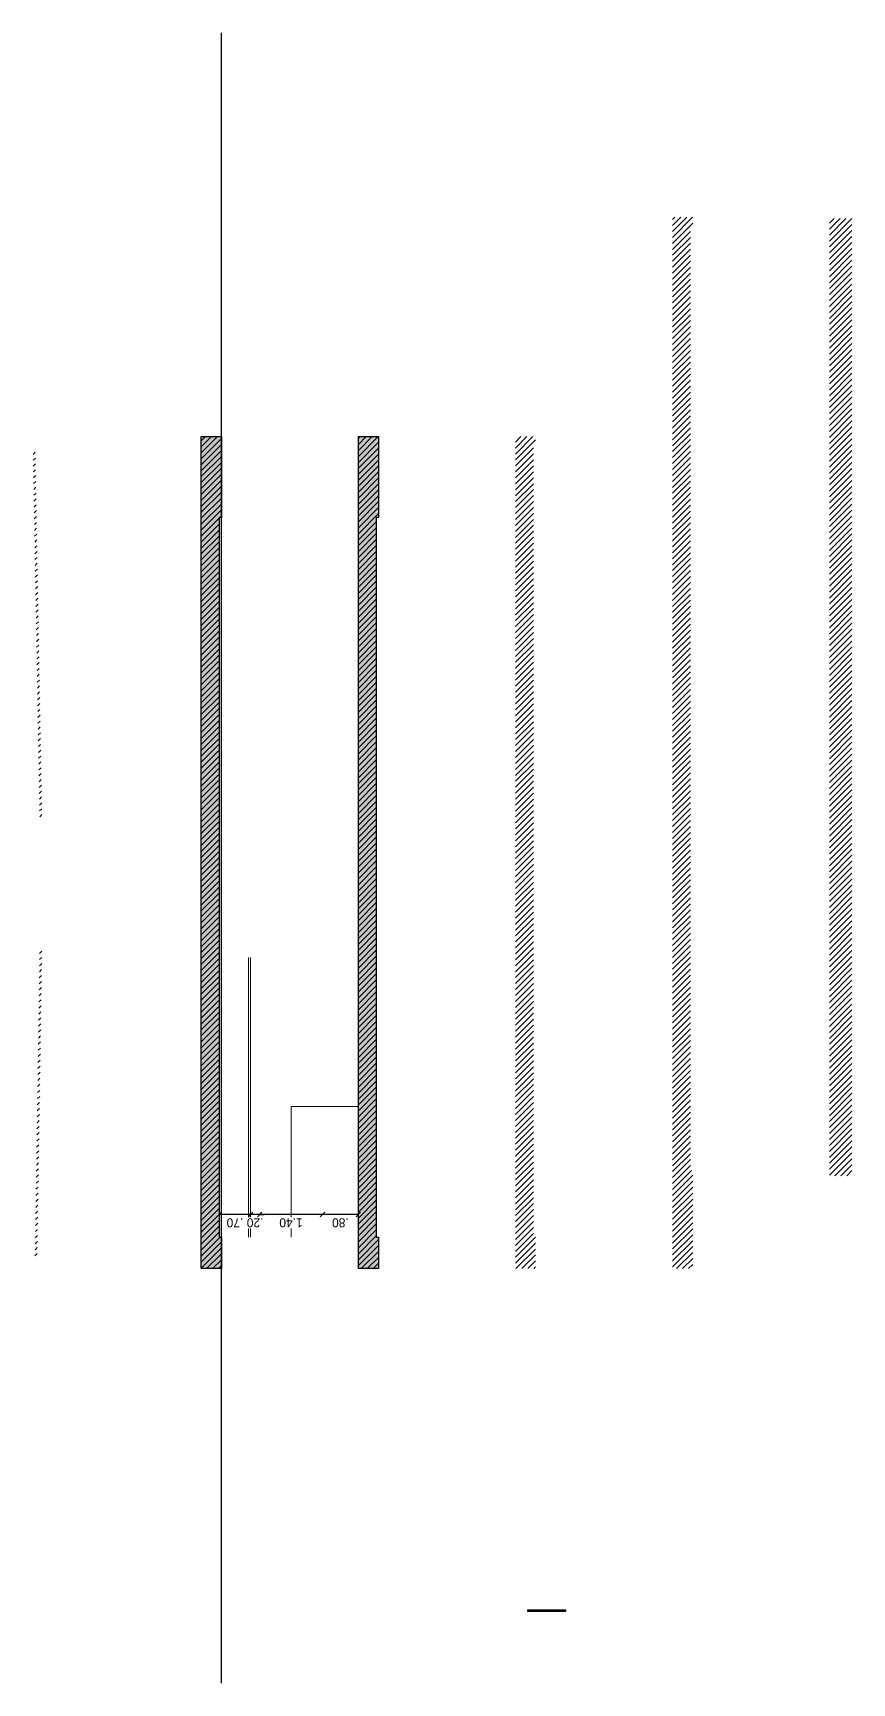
# Model space of a CAD drawing. Header units: millimetres. Extents: x -38 to 179, y -2 to 69.
# Drawn here: x 5.14 to 23.39, y 32.44 to 69.2 of the extents above; entities that cross this region are included whole.
import ezdxf

# ---------------------------------------------------------------- set-up
doc = ezdxf.new("R2010")
doc.units = ezdxf.units.MM
doc.layers.get('0').update_dxf_attribs({"color": 255})
doc.layers.add('00-achurado muros', color=7, linetype='Continuous', lineweight=0, true_color=0xa6a6a6)
for name, color, linetype, lineweight in [('00-cotas 75', 197, 'Continuous', 0), ('00-placas', 6, 'Continuous', 30), ('03 AMARILLO', 2, 'Continuous', 20), ('A-PLAN5', 195, 'Continuous', 9)]:
    doc.layers.add(name, color=color, linetype=linetype, lineweight=lineweight)
doc.styles.add('ARIAL', font='GOTHIC.TTF')
doc.dimstyles.new('100', dxfattribs={"dimtxt": 0.2, "dimasz": 0.1, "dimexe": 0.18, "dimexo": 0.0625, "dimgap": 0.08, "dimtad": 1, "dimzin": 4, "dimdsep": 46, "dimtxsty": 'ARIAL', "dimblk1": 'OBLIQUE', "dimblk2": 'OBLIQUE', "dimsah": 1, "dimcen": 0.09, "dimse1": 1, "dimse2": 1, "dimclrt": 256, "dimadec": 0, "dimazin": 0, "dimtfac": 1, "dimtix": 1, "dimtmove": 2, "dimatfit": 3, "dimldrblk": 'OBLIQUE', "dimfxl": 0.18, "dimtfill": 1, "dimtolj": 1, "dimtzin": 4, "dimarcsym": 0})

# ---------------------------------------------------------------- blocks, each defined once
blk = doc.blocks.new('_Oblique')
at = {"color": 0, "linetype": 'ByBlock', "lineweight": -2}
blk.add_line((-0.5, -0.5), (0.5, 0.5), dxfattribs=at)
blk = doc.blocks.new('*D136')
at = {"layer": '00-cotas 75', "color": 0, "lineweight": -2, "transparency": 16777216}
blk.add_line((12.392, 42.878), (11.592, 42.878), dxfattribs=at)
at = {"layer": 'Defpoints', "color": 0, "transparency": 16777216}
for p in [(11.592, 42.878), (11.592, 42.37), (12.392, 41.67)]:
    blk.add_point(p, dxfattribs=at)
at = {"layer": '00-cotas 75', "color": 0, "lineweight": -2, "transparency": 16777216, "xscale": 0.1, "yscale": 0.1, "zscale": 0.1, "rotation": 180}
blk.add_blockref('_Oblique', (11.592, 42.878), dxfattribs=at)
at = {"layer": '00-cotas 75', "color": 0, "lineweight": -2, "transparency": 16777216, "xscale": 0.1, "yscale": 0.1, "zscale": 0.1}
blk.add_blockref('_Oblique', (12.392, 42.878), dxfattribs=at)
at = {"layer": '00-cotas 75', "transparency": 16777216, "insert": (11.992, 42.693), "char_height": 0.2, "attachment_point": 5, "rotation": 180, "style": 'ARIAL', "bg_fill": 3, "box_fill_scale": 1.1, "bg_fill_color": 256, "bg_fill_true_color": 13158600, "bg_fill_transparency": 0}
blk.add_mtext('\\A1;.80', dxfattribs=at)
blk = doc.blocks.new('*D137')
at = {"layer": '00-cotas 75', "color": 0, "lineweight": -2, "transparency": 16777216}
blk.add_line((11.592, 42.878), (10.192, 42.878), dxfattribs=at)
at = {"layer": 'Defpoints', "color": 0, "transparency": 16777216}
for p in [(10.192, 42.878), (10.192, 42.37), (11.592, 42.37)]:
    blk.add_point(p, dxfattribs=at)
at = {"layer": '00-cotas 75', "color": 0, "lineweight": -2, "transparency": 16777216, "xscale": 0.1, "yscale": 0.1, "zscale": 0.1, "rotation": 180}
blk.add_blockref('_Oblique', (10.192, 42.878), dxfattribs=at)
at = {"layer": '00-cotas 75', "color": 0, "lineweight": -2, "transparency": 16777216, "xscale": 0.1, "yscale": 0.1, "zscale": 0.1}
blk.add_blockref('_Oblique', (11.592, 42.878), dxfattribs=at)
at = {"layer": '00-cotas 75', "transparency": 16777216, "insert": (10.892, 42.693), "char_height": 0.2, "attachment_point": 5, "rotation": 180, "style": 'ARIAL', "bg_fill": 3, "box_fill_scale": 1.1, "bg_fill_color": 256, "bg_fill_true_color": 13158600, "bg_fill_transparency": 0}
blk.add_mtext('\\A1;1.40', dxfattribs=at)
blk = doc.blocks.new('*D138')
at = {"layer": '00-cotas 75', "color": 0, "lineweight": -2, "transparency": 16777216}
for p, q in [((9.992, 42.878), (9.892, 42.878)), ((10.192, 42.878), (9.992, 42.878)), ((10.192, 42.878), (10.292, 42.878))]:
    blk.add_line(p, q, dxfattribs=at)
at = {"layer": 'Defpoints', "color": 0, "transparency": 16777216}
blk.add_point((10.192, 42.37), dxfattribs=at)
at = {"layer": '00-cotas 75', "color": 0, "lineweight": -2, "transparency": 16777216, "xscale": 0.1, "yscale": 0.1, "zscale": 0.1}
blk.add_blockref('_Oblique', (9.992, 42.878), dxfattribs=at)
at = {"layer": '00-cotas 75', "color": 0, "lineweight": -2, "transparency": 16777216, "xscale": 0.1, "yscale": 0.1, "zscale": 0.1, "rotation": 180}
blk.add_blockref('_Oblique', (10.192, 42.878), dxfattribs=at)
at = {"layer": '00-cotas 75', "transparency": 16777216, "insert": (10.092, 42.693), "char_height": 0.2, "attachment_point": 5, "rotation": 180, "style": 'ARIAL', "bg_fill": 3, "box_fill_scale": 1.1, "bg_fill_color": 256, "bg_fill_true_color": 13158600, "bg_fill_transparency": 0}
blk.add_mtext('\\A1;.20', dxfattribs=at)
at = {"layer": 'Defpoints', "color": 0, "transparency": 16777216}
blk.add_point((9.992, 42.878), dxfattribs=at)
blk.add_point((9.992, 42.878), dxfattribs=at)
blk = doc.blocks.new('*D139')
at = {"layer": '00-cotas 75', "color": 0, "lineweight": -2, "transparency": 16777216}
blk.add_line((9.992, 42.878), (9.292, 42.878), dxfattribs=at)
at = {"layer": '00-cotas 75', "color": 0, "lineweight": -2, "transparency": 16777216, "xscale": 0.1, "yscale": 0.1, "zscale": 0.1, "rotation": 180}
blk.add_blockref('_Oblique', (9.292, 42.878), dxfattribs=at)
at = {"layer": '00-cotas 75', "color": 0, "lineweight": -2, "transparency": 16777216, "xscale": 0.1, "yscale": 0.1, "zscale": 0.1}
blk.add_blockref('_Oblique', (9.992, 42.878), dxfattribs=at)
at = {"layer": '00-cotas 75', "transparency": 16777216, "insert": (9.642, 42.693), "char_height": 0.2, "attachment_point": 5, "rotation": 180, "style": 'ARIAL', "bg_fill": 3, "box_fill_scale": 1.1, "bg_fill_color": 256, "bg_fill_true_color": 13158600, "bg_fill_transparency": 0}
blk.add_mtext('\\A1;.70', dxfattribs=at)
at = {"layer": 'Defpoints', "color": 0, "transparency": 16777216}
for p in [(9.292, 42.878), (9.292, 42.878), (9.992, 42.878)]:
    blk.add_point(p, dxfattribs=at)

msp = doc.modelspace()

# ---------------------------------------------------------------- hatches: boundary and pattern name
at = {"layer": '00-achurado muros'}
h = msp.add_hatch(dxfattribs=at)
h.set_pattern_fill('ANSI31', color=256, scale=0.75, style=0)
h.set_pattern_definition([(45, (-1507.71597, -219.499655), (-0.066291261, 0.066291261), [])])
h.paths.add_polyline_path([(5.142, 59.927), (5.192, 59.927), (5.342, 51.697), (5.292, 51.697)])
h.paths.add_polyline_path([(5.186, 41.952), (5.236, 41.952), (5.342, 48.762), (5.292, 48.762)])
h.paths.add_polyline_path([(8.892, 41.67), (8.892, 60.21), (9.342, 60.21), (9.342, 58.41), (9.292, 58.41), (9.292, 42.37), (9.342, 42.37), (9.342, 41.67)])
h.paths.add_polyline_path([(12.392, 41.67), (12.392, 60.21), (12.842, 60.21), (12.842, 58.41), (12.792, 58.41), (12.792, 42.37), (12.842, 42.37), (12.842, 41.67)])
h.paths.add_polyline_path([(15.892, 41.67), (15.892, 60.21), (16.342, 60.21), (16.342, 60.01), (16.292, 60.01), (16.292, 42.37), (16.342, 42.37), (16.342, 41.67)])
h.paths.add_polyline_path([(19.392, 41.67), (19.392, 65.096), (19.842, 65.096), (19.842, 64.896), (19.792, 64.896), (19.792, 43.86), (19.842, 43.86), (19.842, 41.67)])
h.paths.add_polyline_path([(22.892, 43.74), (22.892, 65.066), (23.392, 65.066), (23.392, 43.74)])
h = msp.add_hatch(dxfattribs=at)
h.set_pattern_fill('AR-CONC', color=256, scale=0.03, style=0)
h.set_pattern_definition([(140, (60.77201, 4.14712), (0.01882564, 0.21517805), [0.0225, -0.2475]), (85, (60.772, 4.14712), (-0.22565764, -0.0416254), [0.018, -0.198]), (190.4514, (60.77358, 4.16505), (-0.20683186, 0.1735528), [0.01912206, -0.21034263]), (136.1842, (60.712, 4.14712), (0.0496557, 0.3201723), [0.03375, -0.37125]), (186.6356, (60.71615, 4.1738), (-0.2922354, 0.2803988), [0.0286831, -0.3155139]), (81.1842, (60.712, 4.14712), (-0.2922356, 0.2803986), [0.027, -0.297]), (111, (60.72701, 4.17712), (0.12078567, 0.1790721), [0.0225, -0.2475]), (56, (60.727, 4.17712), (-0.217545, 0.0729946), [0.018, -0.198]), (161.4514, (60.73707, 4.19204), (-0.09675915, 0.2520668), [0.01912206, -0.21034263]), (127.5, (60.77201, 4.14712), (-0.09986816, 0.00364796), [0, -0.1956, 0, -0.201, 0, -0.19875]), (97.5, (60.77201, 4.14712), (-0.11832351, 0.07892086), [0, -0.1146, 0, -0.1911, 0, -0.07575]), (57.5, (60.77201, 4.08022), (0.00676646, 0.16014673), [0, -0.075, 0, -0.234, 0, -0.3105]), (47.5, (60.77201, 4.05022), (-0.0300315, 0.17495585), [0, -0.0975, 0, -0.1554, 0, -0.2205])])
h.paths.add_polyline_path([(8.892, 41.67), (8.892, 60.21), (9.342, 60.21), (9.342, 58.41), (9.292, 58.41), (9.292, 42.37), (9.342, 42.37), (9.342, 41.67)])
h.paths.add_polyline_path([(12.392, 41.67), (12.392, 60.21), (12.842, 60.21), (12.842, 58.41), (12.792, 58.41), (12.792, 42.37), (12.842, 42.37), (12.842, 41.67)])

# ---------------------------------------------------------------- linework, layer by layer
msp.add_lwpolyline([(17.017, 34.057), (16.158, 34.057), (16.158, 34.037), (17.017, 34.037)], close=True)
at = {"layer": '00-placas'}
for points in [[(8.892, 41.67), (8.892, 60.21), (9.342, 60.21), (9.342, 58.41), (9.292, 58.41), (9.292, 42.37), (9.342, 42.37), (9.342, 41.67)], [(12.392, 41.67), (12.392, 60.21), (12.842, 60.21), (12.842, 58.41), (12.792, 58.41), (12.792, 42.37), (12.842, 42.37), (12.842, 41.67)]]:
    msp.add_lwpolyline(points, close=True, dxfattribs=at)
at = {"layer": '03 AMARILLO'}
msp.add_lwpolyline([(12.392, 45.283), (10.892, 45.283), (10.892, 42.37)], dxfattribs=at)
at = {"layer": 'A-PLAN5'}
for points in [[(9.942, 42.37), (9.942, 48.6)], [(9.992, 42.37), (9.992, 48.6)]]:
    msp.add_lwpolyline(points, dxfattribs=at)

# ---------------------------------------------------------------- next in the draw order: dimensions: what is measured, and where the dimension line sits
at = {"layer": '00-cotas 75'}
dim = msp.add_linear_dim(base=(11.592, 42.878), p1=(12.392, 41.67), p2=(11.592, 42.37), angle=180, dimstyle='100', dxfattribs=at)
dim.commit()
dim.dimension.update_dxf_attribs({"geometry": '*D136', "text_midpoint": (11.992, 42.693)})

# ---------------------------------------------------------------- next in the draw order: dimensions: what is measured, and where the dimension line sits
dim = msp.add_linear_dim(base=(10.192, 42.878), p1=(11.592, 42.37), p2=(10.192, 42.37), angle=180, dimstyle='100', dxfattribs=at)
dim.commit()
dim.dimension.update_dxf_attribs({"geometry": '*D137', "text_midpoint": (10.892, 42.693)})

# ---------------------------------------------------------------- next in the draw order: dimensions: what is measured, and where the dimension line sits
dim = msp.add_linear_dim(base=(9.992, 42.878), p1=(10.192, 42.37), p2=(9.992, 42.878), angle=180, dimstyle='100', dxfattribs=at)
dim.commit()
dim.dimension.update_dxf_attribs({"geometry": '*D138', "text_midpoint": (10.092, 42.693)})

# ---------------------------------------------------------------- next in the draw order: dimensions: what is measured, and where the dimension line sits
dim = msp.add_linear_dim(base=(9.292, 42.878), p1=(9.992, 42.878), p2=(9.292, 42.878), angle=180, dimstyle='100', dxfattribs=at)
dim.commit()
dim.dimension.update_dxf_attribs({"geometry": '*D139', "text_midpoint": (9.642, 42.693)})

# ---------------------------------------------------------------- next in the draw order: linework, layer by layer
msp.add_lwpolyline([(9.342, 32.437), (9.342, 69.203)])

doc.saveas('drawing.dxf')
